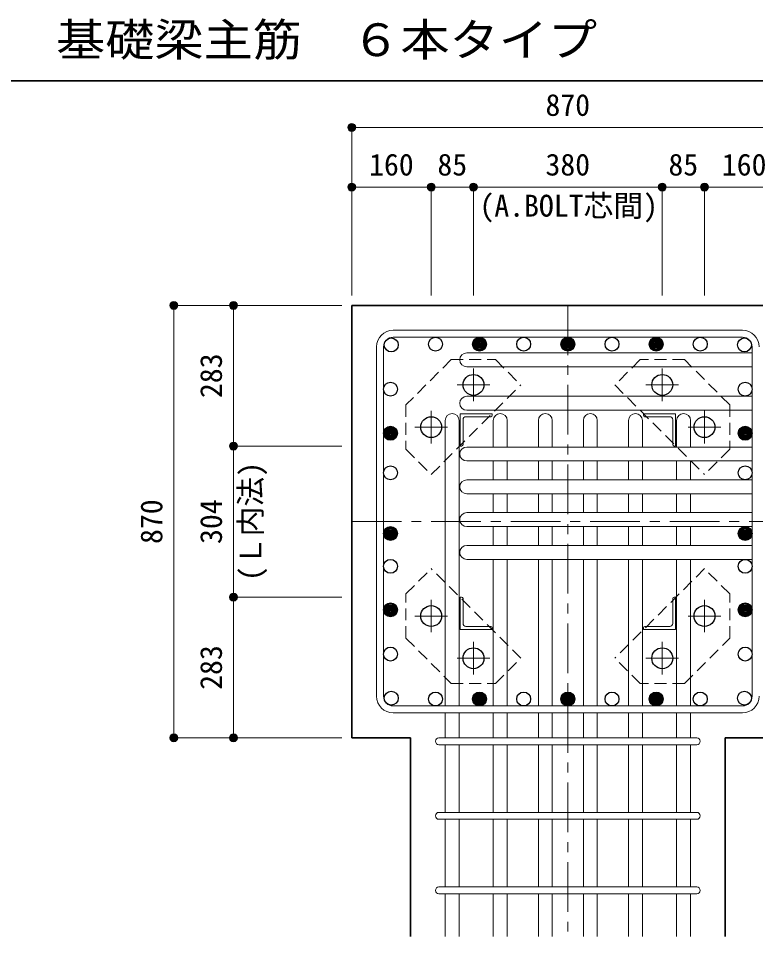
# Model space of a CAD drawing. Units: millimetres at full size, sheet at 1:20. Extents: x -3982 to 3969, y -2797 to 2801.
# Drawn here: x -628 to 856, y -1870 to -22 of the extents above; entities that cross this region are included whole.
import ezdxf
from ezdxf.enums import TextEntityAlignment as Align

# ---------------------------------------------------------------- set-up
doc = ezdxf.new("R2010")
doc.units = ezdxf.units.MM
doc.header["$LTSCALE"] = 20
doc.header["$PDMODE"] = 32
doc.header["$PDSIZE"] = 12
doc.linetypes.add('CHAIN1', pattern=[8, 5, -1, 1, -1])
doc.linetypes.add('DASHED1', pattern=[1.8, 1.2, -0.6])
for name, color, linetype, lineweight in [('6-1_躯体線', 2, 'Continuous', 35), ('6-2_A.Bolt_', 4, 'CHAIN1', 9), ('6-3_柱型主筋', 4, 'Continuous', 9), ('6-4_フープ', 7, 'Continuous', 18), ('6-5_梁主筋', 7, 'Continuous', 18), ('6-6_S.T.P.', 7, 'Continuous', 18), ('6-7_文字', 7, 'Continuous', 18), ('6-9', 4, 'DASHED1', 9), ('6-A', 4, 'Continuous', 9), ('6-D_寸法', 4, 'Continuous', 9), ('F-0_枠', 6, 'Continuous', 40)]:
    doc.layers.add(name, color=color, linetype=linetype, lineweight=lineweight)
doc.styles.add('ＭＳ ゴシック', font='')
doc.styles.get('ＭＳ ゴシック').set_extended_font_data('MS Gothic')

msp = doc.modelspace()

# ---------------------------------------------------------------- linework, layer by layer
at = {"layer": '6-1_躯体線'}
for p, q in [((43.29, -1469.67), (43.29, -599.67)), ((1313.29, -599.67), (43.29, -599.67)), ((161.79, -1469.67), (43.29, -1469.67)), ((161.79, -1869.67), (161.79, -1469.67)), ((794.79, -1869.67), (794.79, -1469.67)), ((913.29, -1469.67), (794.79, -1469.67))]:
    msp.add_line(p, q, dxfattribs=at)
at = {"layer": '6-2_A.Bolt_'}
for p, q in [((288.29, -726.97), (288.29, -792.47)), ((668.29, -726.97), (668.29, -792.47)), ((255.59, -759.67), (321.09, -759.67)), ((700.99, -759.67), (635.49, -759.67)), ((203.29, -811.97), (203.29, -877.47)), ((753.29, -811.97), (753.29, -877.47)), ((170.59, -844.67), (236.09, -844.67)), ((785.99, -844.67), (720.49, -844.67)), ((203.29, -1257.37), (203.29, -1191.87)), ((753.29, -1257.37), (753.29, -1191.87)), ((170.59, -1224.67), (236.09, -1224.67)), ((785.99, -1224.67), (720.49, -1224.67)), ((288.29, -1342.37), (288.29, -1276.87)), ((668.29, -1342.37), (668.29, -1276.87)), ((255.59, -1309.67), (321.09, -1309.67)), ((700.99, -1309.67), (635.49, -1309.67))]:
    msp.add_line(p, q, dxfattribs=at)
at = {"layer": '6-2_A.Bolt_', "color": 3, "linetype": 'Continuous', "lineweight": 25}
for centre in [(288.29, -759.67), (668.29, -759.67), (203.29, -844.67), (753.29, -844.67), (203.29, -1224.67), (753.29, -1224.67), (288.29, -1309.67), (668.29, -1309.67)]:
    msp.add_circle(centre, 21, dxfattribs=at)
at = {"layer": '6-3_柱型主筋', "color": 3, "lineweight": 25}
for centre in [(211.75, -677.67), (300.6, -677.67), (389.44, -677.67), (478.29, -677.67), (567.14, -677.67), (655.99, -677.67), (744.83, -677.67), (122.9, -679.28), (833.68, -679.28), (121.29, -768.13), (835.29, -768.13), (121.29, -856.98), (835.29, -856.98), (121.29, -936.67), (835.29, -936.67), (121.29, -1058.67), (835.29, -1058.67), (121.29, -1124.67), (835.29, -1124.67), (121.29, -1212.37), (835.29, -1212.37), (121.29, -1301.21), (835.29, -1301.21), (122.9, -1390.06), (211.75, -1391.67), (300.6, -1391.67), (389.44, -1391.67), (478.29, -1391.67), (567.14, -1391.67), (655.99, -1391.67), (744.83, -1391.67), (833.68, -1390.06)]:
    msp.add_circle(centre, 14, dxfattribs=at)
at = {"layer": '6-3_柱型主筋'}
for centre, radius in [((300.6, -677.67), 12.6), ((300.6, -677.67), 11.2), ((300.6, -677.67), 9.8), ((300.6, -677.67), 8.4), ((300.6, -677.67), 7), ((300.6, -677.67), 5.6), ((300.6, -677.67), 4.2), ((300.6, -677.67), 2.8), ((300.6, -677.67), 1.4), ((478.29, -677.67), 12.6), ((478.29, -677.67), 11.2), ((478.29, -677.67), 9.8), ((478.29, -677.67), 8.4), ((478.29, -677.67), 7), ((478.29, -677.67), 5.6), ((478.29, -677.67), 4.2), ((478.29, -677.67), 2.8), ((478.29, -677.67), 1.4), ((655.99, -677.67), 12.6), ((655.99, -677.67), 11.2), ((655.99, -677.67), 9.8), ((655.99, -677.67), 8.4), ((655.99, -677.67), 7), ((655.99, -677.67), 5.6), ((655.99, -677.67), 4.2), ((655.99, -677.67), 2.8), ((655.99, -677.67), 1.4), ((121.29, -856.98), 12.6), ((121.29, -856.98), 11.2), ((121.29, -856.98), 9.8), ((121.29, -856.98), 8.4), ((835.29, -856.98), 12.6), ((835.29, -856.98), 11.2), ((835.29, -856.98), 9.8), ((835.29, -856.98), 8.4), ((121.29, -856.98), 7), ((121.29, -856.98), 5.6), ((121.29, -856.98), 4.2), ((121.29, -856.98), 2.8), ((121.29, -856.98), 1.4), ((835.29, -856.98), 7), ((835.29, -856.98), 5.6), ((835.29, -856.98), 4.2), ((835.29, -856.98), 2.8), ((835.29, -856.98), 1.4), ((121.29, -1058.67), 12.6), ((121.29, -1058.67), 11.2), ((121.29, -1058.67), 9.8), ((121.29, -1058.67), 8.4), ((121.29, -1058.67), 7), ((835.29, -1058.67), 12.6), ((835.29, -1058.67), 11.2), ((835.29, -1058.67), 9.8), ((835.29, -1058.67), 8.4), ((835.29, -1058.67), 7), ((121.29, -1058.67), 5.6), ((121.29, -1058.67), 4.2), ((121.29, -1058.67), 2.8), ((121.29, -1058.67), 1.4), ((835.29, -1058.67), 5.6), ((835.29, -1058.67), 4.2), ((835.29, -1058.67), 2.8), ((835.29, -1058.67), 1.4), ((121.29, -1212.37), 12.6), ((835.29, -1212.37), 12.6), ((121.29, -1212.37), 11.2), ((121.29, -1212.37), 9.8), ((121.29, -1212.37), 8.4), ((121.29, -1212.37), 7), ((121.29, -1212.37), 5.6), ((121.29, -1212.37), 4.2), ((121.29, -1212.37), 2.8), ((121.29, -1212.37), 1.4), ((835.29, -1212.37), 11.2), ((835.29, -1212.37), 9.8), ((835.29, -1212.37), 8.4), ((835.29, -1212.37), 7), ((835.29, -1212.37), 5.6), ((835.29, -1212.37), 4.2), ((835.29, -1212.37), 2.8), ((835.29, -1212.37), 1.4), ((300.6, -1391.67), 12.6), ((300.6, -1391.67), 11.2), ((300.6, -1391.67), 9.8), ((300.6, -1391.67), 8.4), ((300.6, -1391.67), 7), ((478.29, -1391.67), 12.6), ((478.29, -1391.67), 11.2), ((478.29, -1391.67), 9.8), ((478.29, -1391.67), 8.4), ((478.29, -1391.67), 7), ((655.99, -1391.67), 12.6), ((655.99, -1391.67), 11.2), ((655.99, -1391.67), 9.8), ((655.99, -1391.67), 8.4), ((655.99, -1391.67), 7), ((300.6, -1391.67), 5.6), ((300.6, -1391.67), 4.2), ((300.6, -1391.67), 2.8), ((300.6, -1391.67), 1.4), ((478.29, -1391.67), 5.6), ((478.29, -1391.67), 4.2), ((478.29, -1391.67), 2.8), ((478.29, -1391.67), 1.4), ((655.99, -1391.67), 5.6), ((655.99, -1391.67), 4.2), ((655.99, -1391.67), 2.8), ((655.99, -1391.67), 1.4)]:
    msp.add_circle(centre, radius, dxfattribs=at)
at = {"layer": '6-4_フープ'}
for p, q in [((829.79, -649.67), (126.79, -649.67)), ((829.79, -663.67), (126.79, -663.67)), ((93.29, -1386.17), (93.29, -683.17)), ((107.29, -1386.17), (107.29, -683.17)), ((849.29, -1386.17), (849.29, -683.17)), ((829.79, -1405.67), (126.79, -1405.67)), ((829.79, -1419.67), (126.79, -1419.67))]:
    msp.add_line(p, q, dxfattribs=at)
for centre, radius, start, end in [((126.79, -683.17), 33.5, 90, 180), ((126.79, -683.17), 19.5, 90, 180), ((829.79, -683.17), 33.5, 0, 90), ((829.79, -683.17), 19.5, 0, 90), ((126.79, -1386.17), 33.5, 180, 270), ((126.79, -1386.17), 19.5, 180, 270), ((829.79, -1386.17), 33.5, 270, 0), ((829.79, -1386.17), 19.5, 270, 0)]:
    msp.add_arc(centre, radius, start, end, dxfattribs=at)
at = {"layer": '6-5_梁主筋'}
for p, q in [((274.79, -695.28), (849.29, -695.28)), ((274.79, -723.28), (849.29, -723.28)), ((274.79, -782.67), (849.29, -782.67)), ((274.79, -810.67), (849.29, -810.67)), ((231.29, -831.17), (231.29, -1405.67)), ((259.29, -831.17), (259.29, -1405.67)), ((328.29, -831.17), (328.29, -884.67)), ((356.29, -831.17), (356.29, -884.67)), ((418.96, -831.17), (418.96, -884.67)), ((446.96, -831.17), (446.96, -884.67)), ((509.62, -831.17), (509.62, -884.67)), ((537.62, -831.17), (537.62, -884.67)), ((600.29, -831.17), (600.29, -884.67)), ((628.29, -831.17), (628.29, -884.67)), ((697.29, -831.17), (697.29, -884.67)), ((725.29, -831.17), (725.29, -884.67)), ((274.79, -884.67), (849.29, -884.67)), ((274.79, -912.67), (849.29, -912.67)), ((328.29, -912.67), (328.29, -950.67)), ((356.29, -912.67), (356.29, -950.67)), ((418.96, -912.67), (418.96, -950.67)), ((446.96, -912.67), (446.96, -950.67)), ((509.62, -912.67), (509.62, -950.67)), ((537.62, -912.67), (537.62, -950.67)), ((600.29, -912.67), (600.29, -950.67)), ((628.29, -912.67), (628.29, -950.67)), ((697.29, -912.67), (697.29, -950.67)), ((725.29, -912.67), (725.29, -950.67)), ((274.79, -950.67), (849.29, -950.67)), ((274.79, -978.67), (849.29, -978.67)), ((328.29, -978.67), (328.29, -1016.67)), ((356.29, -978.67), (356.29, -1016.67)), ((418.96, -978.67), (418.96, -1016.67)), ((446.96, -978.67), (446.96, -1016.67)), ((509.62, -978.67), (509.62, -1016.67)), ((537.62, -978.67), (537.62, -1016.67)), ((600.29, -978.67), (600.29, -1016.67)), ((628.29, -978.67), (628.29, -1016.67)), ((697.29, -978.67), (697.29, -1016.67)), ((725.29, -978.67), (725.29, -1016.67)), ((274.79, -1016.67), (849.29, -1016.67)), ((274.79, -1044.67), (849.29, -1044.67)), ((328.29, -1044.67), (328.29, -1082.67)), ((356.29, -1044.67), (356.29, -1082.67)), ((418.96, -1044.67), (418.96, -1082.67)), ((446.96, -1044.67), (446.96, -1082.67)), ((509.62, -1044.67), (509.62, -1082.67)), ((537.62, -1044.67), (537.62, -1082.67)), ((600.29, -1044.67), (600.29, -1082.67)), ((628.29, -1044.67), (628.29, -1082.67)), ((697.29, -1044.67), (697.29, -1082.67)), ((725.29, -1044.67), (725.29, -1082.67)), ((274.79, -1082.67), (849.29, -1082.67)), ((274.79, -1110.67), (849.29, -1110.67)), ((328.29, -1110.67), (328.29, -1405.67)), ((356.29, -1110.67), (356.29, -1405.67)), ((418.96, -1110.67), (418.96, -1405.67)), ((446.96, -1110.67), (446.96, -1405.67)), ((509.62, -1110.67), (509.62, -1405.67)), ((537.62, -1110.67), (537.62, -1405.67)), ((600.29, -1110.67), (600.29, -1405.67)), ((628.29, -1110.67), (628.29, -1405.67)), ((697.29, -1110.67), (697.29, -1405.67)), ((725.29, -1110.67), (725.29, -1405.67)), ((231.29, -1419.67), (231.29, -1469.67)), ((259.29, -1419.67), (259.29, -1469.67)), ((328.29, -1419.67), (328.29, -1469.67)), ((356.29, -1419.67), (356.29, -1469.67)), ((418.96, -1419.67), (418.96, -1469.67)), ((446.96, -1419.67), (446.96, -1469.67)), ((509.62, -1419.67), (509.62, -1469.67)), ((537.62, -1419.67), (537.62, -1469.67)), ((600.29, -1419.67), (600.29, -1469.67)), ((628.29, -1419.67), (628.29, -1469.67)), ((697.29, -1419.67), (697.29, -1469.67)), ((725.29, -1419.67), (725.29, -1469.67)), ((231.29, -1483.67), (231.29, -1619.67)), ((259.29, -1483.67), (259.29, -1619.67)), ((328.29, -1483.67), (328.29, -1619.67)), ((356.29, -1483.67), (356.29, -1619.67)), ((418.96, -1483.67), (418.96, -1619.67)), ((446.96, -1483.67), (446.96, -1619.67)), ((509.62, -1483.67), (509.62, -1619.67)), ((537.62, -1483.67), (537.62, -1619.67)), ((600.29, -1483.67), (600.29, -1619.67)), ((628.29, -1483.67), (628.29, -1619.67)), ((697.29, -1483.67), (697.29, -1619.67)), ((725.29, -1483.67), (725.29, -1619.67)), ((231.29, -1633.67), (231.29, -1769.67)), ((259.29, -1633.67), (259.29, -1769.67)), ((328.29, -1633.67), (328.29, -1769.67)), ((356.29, -1633.67), (356.29, -1769.67)), ((418.96, -1633.67), (418.96, -1769.67)), ((446.96, -1633.67), (446.96, -1769.67)), ((509.62, -1633.67), (509.62, -1769.67)), ((537.62, -1633.67), (537.62, -1769.67)), ((600.29, -1633.67), (600.29, -1769.67)), ((628.29, -1633.67), (628.29, -1769.67)), ((697.29, -1633.67), (697.29, -1769.67)), ((725.29, -1633.67), (725.29, -1769.67)), ((231.29, -1783.67), (231.29, -1869.67)), ((259.29, -1783.67), (259.29, -1869.67)), ((328.29, -1783.67), (328.29, -1869.67)), ((356.29, -1783.67), (356.29, -1869.67)), ((418.96, -1783.67), (418.96, -1869.67)), ((446.96, -1783.67), (446.96, -1869.67)), ((509.62, -1783.67), (509.62, -1869.67)), ((537.62, -1783.67), (537.62, -1869.67)), ((600.29, -1783.67), (600.29, -1869.67)), ((628.29, -1783.67), (628.29, -1869.67)), ((697.29, -1783.67), (697.29, -1869.67)), ((725.29, -1783.67), (725.29, -1869.67))]:
    msp.add_line(p, q, dxfattribs=at)
for centre, start, end in [((274.79, -709.28), 90, 180), ((274.79, -709.28), 180, 270), ((274.79, -796.67), 90, 180), ((274.79, -796.67), 180, 270), ((245.29, -831.17), 0, 180), ((342.29, -831.17), 0, 180), ((432.96, -831.17), 0, 180), ((523.62, -831.17), 0, 180), ((614.29, -831.17), 0, 180), ((711.29, -831.17), 0, 180), ((274.79, -898.67), 90, 180), ((274.79, -898.67), 180, 270), ((274.79, -964.67), 90, 180), ((274.79, -964.67), 180, 270), ((274.79, -1030.67), 90, 180), ((274.79, -1030.67), 180, 270), ((274.79, -1096.67), 90, 180), ((274.79, -1096.67), 180, 270)]:
    msp.add_arc(centre, 14, start, end, dxfattribs=at)
at = {"layer": '6-6_S.T.P.'}
for p, q in [((218.79, -1469.67), (737.79, -1469.67)), ((218.79, -1483.67), (737.79, -1483.67)), ((218.79, -1619.67), (737.79, -1619.67)), ((218.79, -1633.67), (737.79, -1633.67)), ((218.79, -1769.67), (737.79, -1769.67)), ((218.79, -1783.67), (737.79, -1783.67))]:
    msp.add_line(p, q, dxfattribs=at)
for centre, start, end in [((218.79, -1476.67), 90, 270), ((218.79, -1476.67), 90, 270), ((218.79, -1476.67), 90, 270), ((218.79, -1476.67), 90, 270), ((737.79, -1476.67), 270, 90), ((737.79, -1476.67), 270, 90), ((737.79, -1476.67), 270, 90), ((737.79, -1476.67), 270, 90), ((218.79, -1626.67), 90, 270), ((737.79, -1626.67), 270, 90), ((218.79, -1776.67), 90, 270), ((737.79, -1776.67), 270, 90)]:
    msp.add_arc(centre, 7, start, end, dxfattribs=at)
at = {"layer": '6-9'}
for p, q in [((243.67, -708.83), (152.45, -800.05)), ((712.91, -708.83), (623.82, -708.83)), ((804.13, -800.05), (712.91, -708.83)), ((152.45, -800.05), (152.45, -889.15)), ((804.13, -1269.29), (804.13, -1180.2)), ((152.45, -1269.29), (243.67, -1360.51)), ((712.91, -1360.51), (804.13, -1269.29)), ((243.67, -1360.51), (332.76, -1360.51))]:
    msp.add_line(p, q, dxfattribs=at)
for points in [[(243.67, -708.83), (332.76, -708.83), (383.68, -759.75)], [(623.82, -708.83), (572.91, -759.74), (753.22, -940.06)], [(152.45, -889.15), (203.36, -940.06), (383.68, -759.75)], [(804.13, -800.05), (804.13, -889.15), (753.22, -940.06)], [(152.45, -1269.29), (152.45, -1180.2), (203.36, -1129.29)], [(332.77, -1360.51), (383.68, -1309.6), (203.36, -1129.29)], [(804.13, -1180.2), (753.22, -1129.29), (572.91, -1309.6)], [(712.91, -1360.51), (623.82, -1360.51), (572.91, -1309.6)]]:
    msp.add_lwpolyline(points, dxfattribs=at)
at = {"layer": '6-A'}
for p, q in [((261.29, -882.67), (261.29, -817.67)), ((326.29, -817.67), (261.29, -817.67)), ((267.29, -829.67), (267.29, -879.67)), ((273.29, -823.67), (323.29, -823.67)), ((326.29, -817.67), (326.29, -820.67)), ((630.29, -817.67), (695.29, -817.67)), ((630.29, -817.67), (630.29, -820.67)), ((683.29, -823.67), (633.29, -823.67)), ((689.29, -829.67), (689.29, -879.67)), ((695.29, -882.67), (695.29, -817.67)), ((261.29, -882.67), (264.29, -882.67)), ((695.29, -882.67), (692.29, -882.67)), ((261.29, -1186.67), (261.29, -1251.67)), ((261.29, -1186.67), (264.29, -1186.67)), ((267.29, -1239.67), (267.29, -1189.67)), ((689.29, -1239.67), (689.29, -1189.67)), ((695.29, -1186.67), (692.29, -1186.67)), ((695.29, -1186.67), (695.29, -1251.67)), ((326.29, -1251.67), (261.29, -1251.67)), ((273.29, -1245.67), (323.29, -1245.67)), ((326.29, -1251.67), (326.29, -1248.67)), ((630.29, -1251.67), (630.29, -1248.67)), ((630.29, -1251.67), (695.29, -1251.67)), ((683.29, -1245.67), (633.29, -1245.67))]:
    msp.add_line(p, q, dxfattribs=at)
for centre, radius, start, end in [((273.29, -829.67), 6, 90, 180), ((323.29, -820.67), 3, 270, 0), ((633.29, -820.67), 3, 180, 270), ((683.29, -829.67), 6, 0, 90), ((264.29, -879.67), 3, 270, 0), ((692.29, -879.67), 3, 180, 270), ((264.29, -1189.67), 3, 0, 90), ((692.29, -1189.67), 3, 90, 180), ((273.29, -1239.67), 6, 180, 270), ((323.29, -1248.67), 3, 0, 90), ((633.29, -1248.67), 3, 90, 180), ((683.29, -1239.67), 6, 270, 0)]:
    msp.add_arc(centre, radius, start, end, dxfattribs=at)
at = {"layer": '6-D_寸法'}
for p, q in [((43.29, -241.65), (43.29, -361.65)), ((43.29, -241.65), (913.29, -241.65)), ((43.29, -361.65), (43.29, -579.67)), ((288.29, -361.65), (203.29, -361.65)), ((203.29, -361.65), (203.29, -579.67)), ((668.29, -361.65), (288.29, -361.65)), ((288.29, -361.65), (288.29, -579.67)), ((753.29, -361.65), (668.29, -361.65)), ((668.29, -361.65), (668.29, -579.67)), ((913.29, -361.65), (753.29, -361.65)), ((753.29, -361.65), (753.29, -579.67)), ((-314.74, -599.67), (-194.74, -599.67)), ((-314.74, -1469.67), (-314.74, -599.67)), ((-194.74, -599.67), (23.29, -599.67)), ((-194.74, -599.67), (23.29, -599.67)), ((-194.74, -1186.67), (-194.74, -882.67)), ((-194.74, -882.67), (23.29, -882.67)), ((-194.74, -1469.67), (-194.74, -1186.67)), ((-194.74, -1186.67), (23.29, -1186.67)), ((-314.74, -1469.67), (-194.74, -1469.67)), ((-194.74, -1469.67), (23.29, -1469.67)), ((-194.74, -1469.67), (23.29, -1469.67)), ((-194.74, -1469.67), (23.29, -1469.67))]:
    msp.add_line(p, q, dxfattribs=at)
at = {"layer": '6-D_寸法', "linetype": 'CHAIN1'}
for p, q in [((478.29, -599.67), (478.29, -1869.67)), ((43.29, -1034.67), (913.29, -1034.67))]:
    msp.add_line(p, q, dxfattribs=at)
at = {"layer": '6-D_寸法'}
for points in [[(203.29, -361.65), (43.29, -361.65), (43.29, -579.67)], [(-194.74, -882.67), (-194.74, -599.67), (23.29, -599.67)]]:
    msp.add_lwpolyline(points, dxfattribs=at)
for centre, radius in [((43.29, -241.65), 8), ((43.29, -241.65), 7.2), ((43.29, -241.65), 6.4), ((43.29, -241.65), 5.6), ((43.29, -241.65), 4.8), ((43.29, -241.65), 4), ((43.29, -241.65), 3.2), ((43.29, -241.65), 2.4), ((43.29, -241.65), 1.6), ((43.29, -241.65), 0.8), ((43.29, -361.65), 8), ((43.29, -361.65), 7.2), ((43.29, -361.65), 6.4), ((43.29, -361.65), 5.6), ((43.29, -361.65), 4.8), ((43.29, -361.65), 4), ((43.29, -361.65), 3.2), ((43.29, -361.65), 2.4), ((43.29, -361.65), 1.6), ((43.29, -361.65), 0.8), ((203.29, -361.65), 8), ((203.29, -361.65), 7.2), ((203.29, -361.65), 6.4), ((203.29, -361.65), 5.6), ((203.29, -361.65), 4.8), ((203.29, -361.65), 4), ((203.29, -361.65), 3.2), ((203.29, -361.65), 2.4), ((203.29, -361.65), 1.6), ((203.29, -361.65), 0.8), ((288.29, -361.65), 8), ((288.29, -361.65), 7.2), ((288.29, -361.65), 6.4), ((288.29, -361.65), 5.6), ((288.29, -361.65), 4.8), ((288.29, -361.65), 4), ((288.29, -361.65), 3.2), ((288.29, -361.65), 2.4), ((288.29, -361.65), 1.6), ((288.29, -361.65), 0.8), ((668.29, -361.65), 8), ((668.29, -361.65), 7.2), ((668.29, -361.65), 6.4), ((668.29, -361.65), 5.6), ((668.29, -361.65), 4.8), ((668.29, -361.65), 4), ((668.29, -361.65), 3.2), ((668.29, -361.65), 2.4), ((668.29, -361.65), 1.6), ((668.29, -361.65), 0.8), ((753.29, -361.65), 8), ((753.29, -361.65), 7.2), ((753.29, -361.65), 6.4), ((753.29, -361.65), 5.6), ((753.29, -361.65), 4.8), ((753.29, -361.65), 4), ((753.29, -361.65), 3.2), ((753.29, -361.65), 2.4), ((753.29, -361.65), 1.6), ((753.29, -361.65), 0.8), ((-314.74, -599.67), 8), ((-314.74, -599.67), 7.2), ((-314.74, -599.67), 6.4), ((-314.74, -599.67), 5.6), ((-314.74, -599.67), 4.8), ((-314.74, -599.67), 4), ((-314.74, -599.67), 3.2), ((-314.74, -599.67), 2.4), ((-314.74, -599.67), 1.6), ((-314.74, -599.67), 0.8), ((-194.74, -599.67), 8), ((-194.74, -599.67), 7.2), ((-194.74, -599.67), 6.4), ((-194.74, -599.67), 5.6), ((-194.74, -599.67), 4.8), ((-194.74, -599.67), 4), ((-194.74, -599.67), 3.2), ((-194.74, -599.67), 2.4), ((-194.74, -599.67), 1.6), ((-194.74, -599.67), 0.8), ((-194.74, -882.67), 8), ((-194.74, -882.67), 7.2), ((-194.74, -882.67), 6.4), ((-194.74, -882.67), 5.6), ((-194.74, -882.67), 4.8), ((-194.74, -882.67), 4), ((-194.74, -882.67), 3.2), ((-194.74, -882.67), 2.4), ((-194.74, -882.67), 1.6), ((-194.74, -882.67), 0.8), ((-194.74, -1186.67), 8), ((-194.74, -1186.67), 7.2), ((-194.74, -1186.67), 6.4), ((-194.74, -1186.67), 5.6), ((-194.74, -1186.67), 4.8), ((-194.74, -1186.67), 4), ((-194.74, -1186.67), 3.2), ((-194.74, -1186.67), 2.4), ((-194.74, -1186.67), 1.6), ((-194.74, -1186.67), 0.8), ((-314.74, -1469.67), 8), ((-314.74, -1469.67), 7.2), ((-314.74, -1469.67), 6.4), ((-314.74, -1469.67), 5.6), ((-314.74, -1469.67), 4.8), ((-314.74, -1469.67), 4), ((-314.74, -1469.67), 3.2), ((-314.74, -1469.67), 2.4), ((-314.74, -1469.67), 1.6), ((-314.74, -1469.67), 0.8), ((-194.74, -1469.67), 8), ((-194.74, -1469.67), 7.2), ((-194.74, -1469.67), 6.4), ((-194.74, -1469.67), 5.6), ((-194.74, -1469.67), 4.8), ((-194.74, -1469.67), 4), ((-194.74, -1469.67), 3.2), ((-194.74, -1469.67), 2.4), ((-194.74, -1469.67), 1.6), ((-194.74, -1469.67), 0.8)]:
    msp.add_circle(centre, radius, dxfattribs=at)
at = {"layer": '6-D_寸法', "color": 7}
for p in [(43.29, -241.65), (43.29, -361.65), (203.29, -361.65), (203.29, -361.65), (288.29, -361.65), (288.29, -361.65), (668.29, -361.65), (668.29, -361.65), (753.29, -361.65), (753.29, -361.65), (-314.74, -599.67), (-194.74, -599.67), (-194.74, -882.67), (-194.74, -882.67), (-194.74, -1186.67), (-194.74, -1186.67), (-314.74, -1469.67), (-194.74, -1469.67)]:
    msp.add_point(p, dxfattribs=at)
at = {"layer": 'F-0_枠', "color": 2, "lineweight": 35}
msp.add_line((-3981.92, -148.03), (2482.4, -148.03), dxfattribs=at)

# ---------------------------------------------------------------- texts
at = {"layer": '6-7_文字', "color": 2, "style": 'ＭＳ ゴシック', "width": 1.1}
msp.add_text('\u3000\u3000基礎梁主筋\u3000６本タイプ', height=65.98, dxfattribs=at).set_placement((-749.76, -118.03), align=Align.BOTTOM_LEFT)
at = {"layer": '6-D_寸法', "style": 'ＭＳ ゴシック'}
for s, p in [('870', (433.29, -231.65)), ('160', (78.29, -351.65)), ('85', (215.79, -351.65)), ('380', (433.29, -351.65)), ('85', (680.79, -351.65)), ('160', (788.29, -351.65)), ('(A.BOLT芯間)', (300.43, -434.34))]:
    msp.add_text(s, height=43.99, dxfattribs=at).set_placement(p, align=Align.BOTTOM_LEFT)
for s, p in [('283', (-204.74, -786.17)), ('(Ｌ内法)', (-125.25, -1154.41)), ('870', (-324.74, -1079.67)), ('304', (-204.74, -1079.67)), ('283', (-204.74, -1373.17))]:
    msp.add_text(s, height=43.99, rotation=90, dxfattribs=at).set_placement(p, align=Align.BOTTOM_LEFT)

doc.saveas('drawing.dxf')
